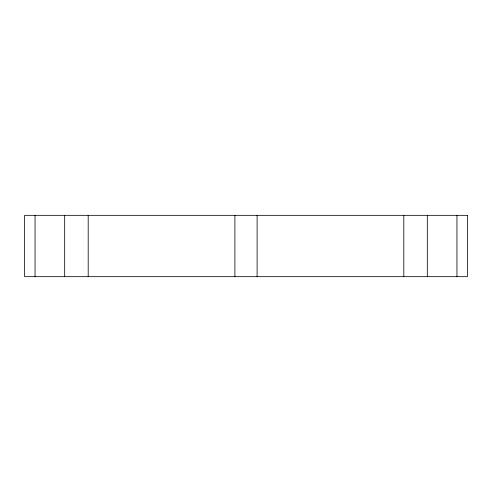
<?xml version="1.0" encoding="UTF-8"?>
<svg xmlns="http://www.w3.org/2000/svg" width="492" height="492" viewBox="0 0 492 492"><rect width="100%" height="100%" fill="white"/><g stroke="black" fill="none" stroke-linecap="round" stroke-linejoin="round"><path stroke-width="0.74" d="M456.945 215.33L456.945 276.67M427.32 215.33L427.32 276.67M403.803 215.33L403.803 276.67M257.107 215.33L257.107 276.67M234.893 215.33L234.893 276.67M88.197 215.33L88.197 276.67M64.68 215.33L64.68 276.67M35.055 215.33L35.055 276.67M467.4 215.33L24.6 215.33L24.6 276.67L467.4 276.67L467.4 215.33"/></g></svg>
